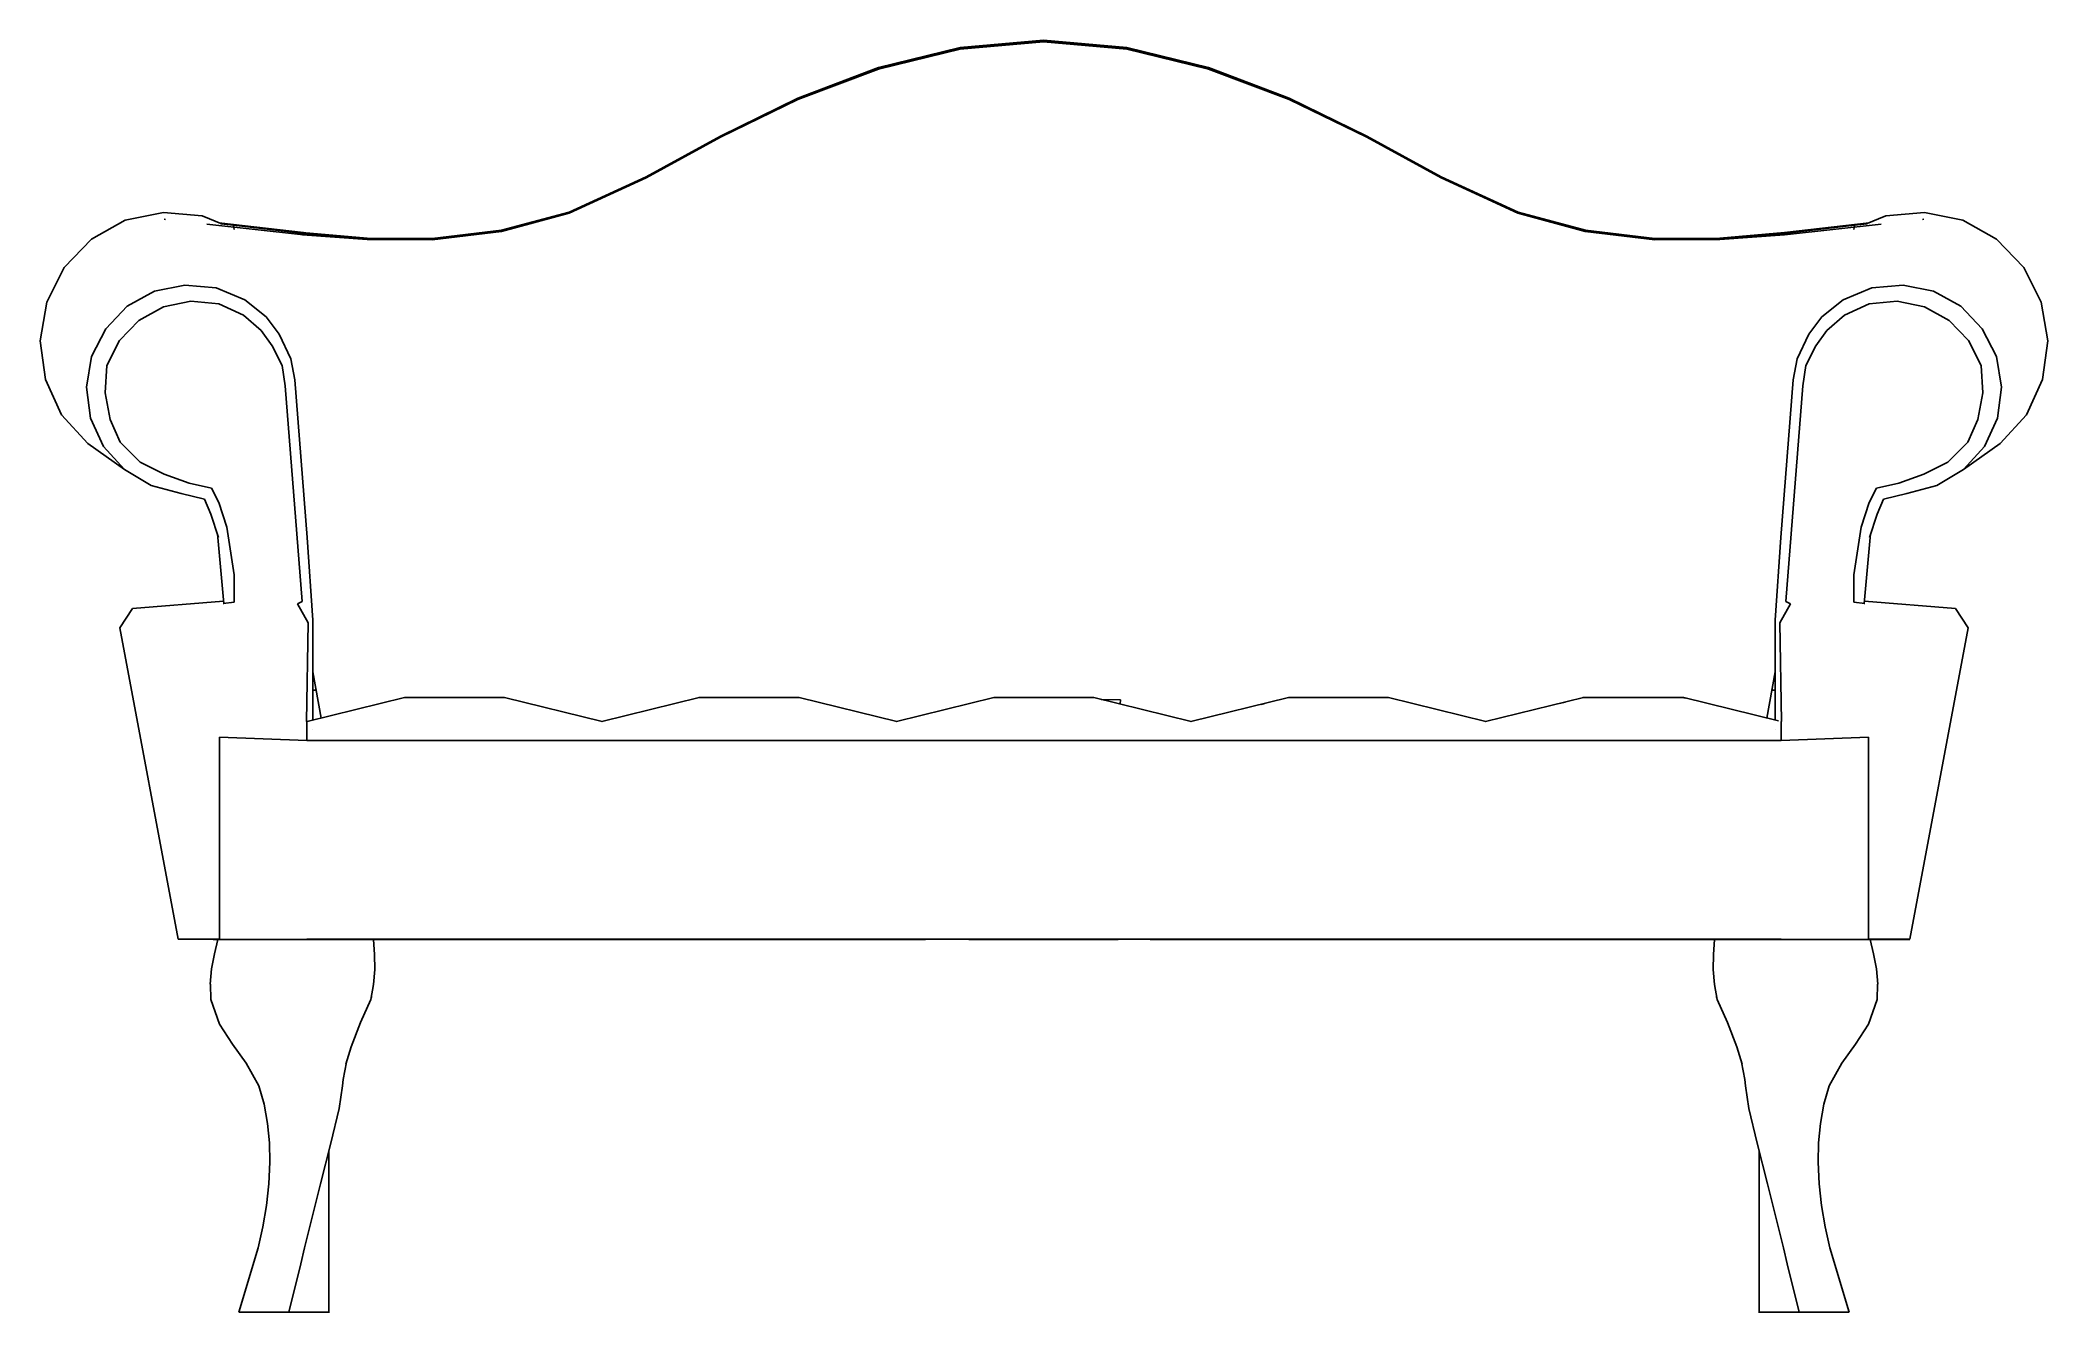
# Model space of a CAD drawing. Extents: x -0.82 to 0.82, y 0 to 1.04.
import ezdxf

# ---------------------------------------------------------------- set-up
doc = ezdxf.new("R2010")
doc.units = 0
doc.layers.get('0').update_dxf_attribs({"linetype": 'CONTINUOUS'})

msp = doc.modelspace()

# ---------------------------------------------------------------- linework, layer by layer
at = {"color": 0, "linetype": 'BYBLOCK'}
for p, q in [((-0.0685, 1.0321), (-0.1349, 1.0157)), ((-0.0003, 1.0382), (-0.0685, 1.0321)), ((-0.0685, 1.0313), (-0.0003, 1.0375)), ((-0.0003, 1.0369), (-0.0685, 1.0309)), ((-0.0685, 1.0309), (-0.0685, 1.0321)), ((0.0676, 1.0321), (-0.0003, 1.0382)), ((-0.0003, 1.0375), (0.0676, 1.0313)), ((-0.0003, 1.0369), (0.0676, 1.0309)), ((0.0674, 1.0313), (0.0676, 1.0321)), ((0.1341, 1.0157), (0.0676, 1.0321)), ((-0.1349, 1.0157), (-0.2007, 0.9908)), ((-0.0685, 1.0313), (-0.1349, 1.0151)), ((-0.1349, 1.0146), (-0.0685, 1.0309)), ((-0.1349, 1.0146), (-0.1349, 1.0157)), ((0.0676, 1.0313), (0.0674, 1.0313)), ((0.0676, 1.0313), (0.0676, 1.0309)), ((0.1341, 1.0151), (0.0676, 1.0313)), ((0.0676, 1.0309), (0.1341, 1.0146)), ((0.1341, 1.0157), (0.1338, 1.0151)), ((0.2001, 0.9908), (0.1341, 1.0157)), ((-0.1349, 1.0151), (-0.2007, 0.9902)), ((-0.2007, 0.9897), (-0.1349, 1.0146)), ((0.1341, 1.0146), (0.1341, 1.0151)), ((0.1341, 1.0151), (0.2001, 0.9902)), ((0.1341, 1.0146), (0.2001, 0.9897)), ((-0.2007, 0.9908), (-0.264, 0.9598)), ((-0.2007, 0.9902), (-0.264, 0.9592)), ((-0.264, 0.9589), (-0.2007, 0.9897)), ((-0.2007, 0.9897), (-0.2007, 0.9908)), ((0.1999, 0.9902), (0.2001, 0.9908)), ((0.2001, 0.9902), (0.1999, 0.9902)), ((0.2634, 0.9598), (0.2001, 0.9908)), ((0.2001, 0.9897), (0.2001, 0.9902)), ((0.2001, 0.9902), (0.2634, 0.9592)), ((0.2001, 0.9897), (0.2634, 0.9589)), ((-0.264, 0.9598), (-0.3247, 0.9266)), ((-0.264, 0.9592), (-0.3247, 0.926)), ((-0.3247, 0.9257), (-0.264, 0.9589)), ((-0.264, 0.9589), (-0.264, 0.9598)), ((-0.264, 0.9592), (-0.264, 0.9589)), ((0.2634, 0.9598), (0.2632, 0.9592)), ((0.3239, 0.9266), (0.2634, 0.9598)), ((0.2634, 0.9592), (0.2634, 0.9589)), ((0.3239, 0.926), (0.2634, 0.9592)), ((0.2634, 0.9589), (0.3239, 0.9257)), ((-0.3247, 0.9266), (-0.3874, 0.8978)), ((-0.3247, 0.926), (-0.3874, 0.8973)), ((-0.3874, 0.897), (-0.3247, 0.9257)), ((-0.3247, 0.9257), (-0.3247, 0.9266)), ((-0.3247, 0.926), (-0.3247, 0.9257)), ((0.3237, 0.926), (0.3239, 0.9266)), ((0.3868, 0.8978), (0.3239, 0.9266)), ((0.3239, 0.9257), (0.3239, 0.926)), ((0.3239, 0.9257), (0.3239, 0.926)), ((0.3239, 0.926), (0.3866, 0.8973)), ((0.3866, 0.897), (0.3239, 0.9257)), ((-0.7496, 0.8912), (-0.7772, 0.8758)), ((-0.7184, 0.8975), (-0.7496, 0.8912)), ((-0.6867, 0.8947), (-0.7184, 0.8975)), ((-0.7177, 0.892), (-0.7167, 0.8918)), ((-0.6703, 0.8879), (-0.6867, 0.8947)), ((-0.604, 0.8793), (-0.6831, 0.8879)), ((-0.6732, 0.889), (-0.6042, 0.8811)), ((-0.6612, 0.8871), (-0.6715, 0.8883)), ((-0.6614, 0.8875), (-0.6612, 0.8871)), ((-0.661, 0.8853), (-0.6612, 0.8871)), ((-0.6042, 0.8804), (-0.6612, 0.8871)), ((-0.661, 0.8853), (-0.6606, 0.8837)), ((-0.3874, 0.8978), (-0.4425, 0.883)), ((-0.3874, 0.8973), (-0.4425, 0.8823)), ((-0.4425, 0.882), (-0.3874, 0.897)), ((-0.3874, 0.897), (-0.3874, 0.8978)), ((0.3868, 0.8978), (0.3866, 0.8972)), ((0.4416, 0.8823), (0.3866, 0.8973)), ((0.3866, 0.8973), (0.3866, 0.897)), ((0.3866, 0.897), (0.4416, 0.882)), ((0.4418, 0.883), (0.3868, 0.8978)), ((0.604, 0.8793), (0.6831, 0.8879)), ((0.6732, 0.889), (0.6042, 0.8811)), ((0.6042, 0.8804), (0.6612, 0.8871)), ((0.661, 0.8853), (0.6606, 0.8837)), ((0.661, 0.8853), (0.6612, 0.8871)), ((0.6612, 0.8871), (0.6715, 0.8883)), ((0.6614, 0.8875), (0.6612, 0.8871)), ((0.6703, 0.8879), (0.6867, 0.8947)), ((0.6867, 0.8947), (0.7184, 0.8975)), ((0.7177, 0.892), (0.7167, 0.8918)), ((0.7184, 0.8975), (0.7496, 0.8912)), ((0.7496, 0.8912), (0.7772, 0.8758)), ((-0.7772, 0.8758), (-0.7994, 0.8527)), ((-0.5521, 0.8766), (-0.6051, 0.8811)), ((-0.5521, 0.8761), (-0.6051, 0.8804)), ((-0.6049, 0.8793), (-0.5521, 0.8754)), ((-0.604, 0.8803), (-0.6042, 0.8811)), ((-0.6042, 0.8804), (-0.604, 0.8803)), ((-0.604, 0.8793), (-0.6042, 0.8804)), ((-0.5521, 0.8754), (-0.5521, 0.8766)), ((-0.4992, 0.8763), (-0.5521, 0.8766)), ((-0.4992, 0.8758), (-0.5521, 0.8761)), ((-0.5521, 0.8754), (-0.4992, 0.8752)), ((-0.4425, 0.883), (-0.4992, 0.8763)), ((-0.4425, 0.8823), (-0.4992, 0.8758)), ((-0.4992, 0.8752), (-0.4425, 0.882)), ((-0.4992, 0.8752), (-0.4992, 0.8763)), ((-0.4992, 0.8763), (-0.4992, 0.8758)), ((-0.4425, 0.882), (-0.4425, 0.883)), ((0.4416, 0.8822), (0.4418, 0.883)), ((0.4416, 0.882), (0.4416, 0.8823)), ((0.4984, 0.8758), (0.4416, 0.8823)), ((0.4416, 0.8823), (0.4416, 0.8822)), ((0.4416, 0.882), (0.4984, 0.8752)), ((0.4984, 0.8763), (0.4418, 0.883)), ((0.4984, 0.8763), (0.4981, 0.8758)), ((0.5515, 0.8766), (0.4984, 0.8763)), ((0.4984, 0.8758), (0.5513, 0.8761)), ((0.4984, 0.8752), (0.4984, 0.8758)), ((0.5513, 0.8754), (0.4984, 0.8752)), ((0.5513, 0.8761), (0.6042, 0.8804)), ((0.604, 0.8793), (0.5513, 0.8754)), ((0.5513, 0.8761), (0.5515, 0.8766)), ((0.5513, 0.8754), (0.5513, 0.8761)), ((0.6042, 0.8811), (0.5515, 0.8766)), ((0.604, 0.8803), (0.6042, 0.8811)), ((0.604, 0.8793), (0.6042, 0.8804)), ((0.6042, 0.8804), (0.604, 0.8803)), ((0.7772, 0.8758), (0.7994, 0.8527)), ((-0.7994, 0.8527), (-0.8135, 0.8243)), ((0.7994, 0.8527), (0.8135, 0.8243)), ((-0.7009, 0.8383), (-0.7257, 0.8333)), ((-0.6755, 0.8361), (-0.7009, 0.8383)), ((-0.6519, 0.8263), (-0.6755, 0.8361)), ((0.6519, 0.8263), (0.6755, 0.8361)), ((0.6755, 0.8361), (0.7009, 0.8383)), ((0.7009, 0.8383), (0.7257, 0.8333)), ((-0.8135, 0.8243), (-0.819, 0.7929)), ((-0.7479, 0.8211), (-0.7654, 0.8026)), ((-0.7257, 0.8333), (-0.7479, 0.8211)), ((-0.7384, 0.8095), (-0.7184, 0.8206)), ((-0.7184, 0.8206), (-0.696, 0.8252)), ((-0.696, 0.8252), (-0.6732, 0.8231)), ((-0.653, 0.8138), (-0.6732, 0.8231)), ((-0.6346, 0.8124), (-0.6519, 0.8263)), ((0.6346, 0.8124), (0.6519, 0.8263)), ((0.653, 0.8138), (0.6732, 0.8231)), ((0.696, 0.8252), (0.6732, 0.8231)), ((0.7184, 0.8206), (0.696, 0.8252)), ((0.7384, 0.8095), (0.7184, 0.8206)), ((0.7257, 0.8333), (0.7479, 0.8211)), ((0.7479, 0.8211), (0.7654, 0.8026)), ((0.8135, 0.8243), (0.819, 0.7929)), ((-0.7542, 0.7931), (-0.7384, 0.8095)), ((-0.6388, 0.8012), (-0.653, 0.8138)), ((-0.6239, 0.7983), (-0.6346, 0.8124)), ((0.6239, 0.7983), (0.6346, 0.8124)), ((0.6388, 0.8012), (0.653, 0.8138)), ((0.7542, 0.7931), (0.7384, 0.8095)), ((-0.819, 0.7929), (-0.8146, 0.7613)), ((-0.7654, 0.8026), (-0.777, 0.78)), ((-0.7646, 0.7727), (-0.7542, 0.7931)), ((-0.6388, 0.8012), (-0.6296, 0.7888)), ((-0.6215, 0.7727), (-0.6296, 0.7888)), ((-0.6146, 0.7782), (-0.6239, 0.7983)), ((0.6146, 0.7782), (0.6239, 0.7983)), ((0.6215, 0.7727), (0.6296, 0.7888)), ((0.6388, 0.8012), (0.6296, 0.7888)), ((0.7646, 0.7727), (0.7542, 0.7931)), ((0.7654, 0.8026), (0.777, 0.78)), ((0.819, 0.7929), (0.8146, 0.7613)), ((-0.777, 0.78), (-0.7812, 0.755)), ((-0.766, 0.7504), (-0.7646, 0.7727)), ((-0.619, 0.7562), (-0.6215, 0.7727)), ((-0.6112, 0.761), (-0.6146, 0.7782)), ((0.6112, 0.761), (0.6146, 0.7782)), ((0.619, 0.7562), (0.6215, 0.7727)), ((0.766, 0.7504), (0.7646, 0.7727)), ((0.777, 0.78), (0.7812, 0.755)), ((-0.8143, 0.7611), (-0.8148, 0.7613)), ((-0.8146, 0.7613), (-0.8015, 0.7325)), ((-0.7812, 0.755), (-0.7778, 0.7296)), ((-0.6051, 0.58), (-0.619, 0.7562)), ((-0.6011, 0.6324), (-0.6112, 0.761)), ((0.6011, 0.6324), (0.6112, 0.761)), ((0.6051, 0.58), (0.619, 0.7562)), ((0.7812, 0.755), (0.7778, 0.7296)), ((0.8146, 0.7613), (0.8015, 0.7325)), ((0.8143, 0.7611), (0.8148, 0.7613)), ((-0.7618, 0.7287), (-0.766, 0.7504)), ((0.7618, 0.7287), (0.766, 0.7504)), ((-0.8015, 0.7325), (-0.78, 0.7091)), ((-0.7778, 0.7296), (-0.7673, 0.7066)), ((-0.7538, 0.71), (-0.7618, 0.7287)), ((0.7538, 0.71), (0.7618, 0.7287)), ((0.7778, 0.7296), (0.7673, 0.7066)), ((0.8015, 0.7325), (0.78, 0.7091)), ((-0.7502, 0.6879), (-0.78, 0.7091)), ((-0.7673, 0.7066), (-0.7502, 0.6879)), ((-0.7373, 0.6939), (-0.7538, 0.71)), ((0.7373, 0.6939), (0.7538, 0.71)), ((0.7502, 0.6879), (0.78, 0.7091)), ((0.7673, 0.7066), (0.7502, 0.6879)), ((-0.7177, 0.6841), (-0.7373, 0.6939)), ((0.7177, 0.6841), (0.7373, 0.6939)), ((-0.7502, 0.6879), (-0.7285, 0.6748)), ((-0.7285, 0.6748), (-0.704, 0.6683)), ((-0.6973, 0.6766), (-0.7177, 0.6841)), ((-0.6793, 0.6725), (-0.6973, 0.6766)), ((-0.6732, 0.661), (-0.6793, 0.6725)), ((0.6732, 0.661), (0.6793, 0.6725)), ((0.6793, 0.6725), (0.6973, 0.6766)), ((0.6973, 0.6766), (0.7177, 0.6841)), ((0.7285, 0.6748), (0.704, 0.6683)), ((0.7502, 0.6879), (0.7285, 0.6748)), ((-0.704, 0.6683), (-0.6848, 0.6637)), ((-0.6848, 0.6637), (-0.6796, 0.6515)), ((-0.6667, 0.6407), (-0.6732, 0.661)), ((0.6667, 0.6407), (0.6732, 0.661)), ((0.6848, 0.6637), (0.6796, 0.6515)), ((0.704, 0.6683), (0.6848, 0.6637)), ((-0.6796, 0.6515), (-0.6734, 0.6324)), ((-0.6606, 0.602), (-0.6667, 0.6407)), ((0.6606, 0.602), (0.6667, 0.6407)), ((0.6796, 0.6515), (0.6734, 0.6324)), ((-0.6743, 0.6352), (-0.6692, 0.5786)), ((-0.5964, 0.5648), (-0.6011, 0.6324)), ((0.5964, 0.5648), (0.6011, 0.6324)), ((0.6743, 0.6352), (0.6692, 0.5786)), ((-0.6606, 0.5797), (-0.6606, 0.602)), ((0.6606, 0.5797), (0.6606, 0.602)), ((-0.7437, 0.5743), (-0.754, 0.5585)), ((-0.6694, 0.5803), (-0.7437, 0.5743)), ((-0.6696, 0.5786), (-0.6606, 0.5797)), ((-0.6692, 0.5786), (-0.6696, 0.5786)), ((-0.6091, 0.5781), (-0.6051, 0.58)), ((-0.6004, 0.5627), (-0.6091, 0.5781)), ((0.6004, 0.5627), (0.6091, 0.5781)), ((0.6091, 0.5781), (0.6051, 0.58)), ((0.6696, 0.5786), (0.6606, 0.5797)), ((0.6692, 0.5786), (0.6696, 0.5786)), ((0.6694, 0.5803), (0.7437, 0.5743)), ((0.7437, 0.5743), (0.754, 0.5585)), ((-0.754, 0.5585), (-0.7063, 0.3045)), ((-0.6017, 0.4821), (-0.6004, 0.5627)), ((-0.5964, 0.4833), (-0.5964, 0.5648)), ((0.5964, 0.4833), (0.5964, 0.5648)), ((0.6017, 0.4821), (0.6004, 0.5627)), ((0.754, 0.5585), (0.7063, 0.3045)), ((-0.5964, 0.5226), (-0.5897, 0.4849)), ((0.5964, 0.5226), (0.5897, 0.4849)), ((-0.5218, 0.5017), (-0.6011, 0.4822)), ((-0.5939, 0.5077), (-0.5964, 0.5077)), ((-0.5218, 0.5017), (-0.4401, 0.5017)), ((-0.3606, 0.4822), (-0.4401, 0.5017)), ((-0.2813, 0.5017), (-0.3608, 0.4822)), ((-0.2815, 0.5015), (-0.2815, 0.5017)), ((-0.2815, 0.5017), (-0.1997, 0.5017)), ((-0.1201, 0.4822), (-0.1997, 0.5017)), ((-0.0408, 0.5018), (-0.1203, 0.4822)), ((0.0406, 0.5018), (-0.0408, 0.5018)), ((0.0406, 0.5018), (0.1201, 0.4822)), ((0.0623, 0.4999), (0.0467, 0.5002)), ((0.0623, 0.4999), (0.0621, 0.4965)), ((0.1199, 0.4822), (0.1994, 0.5017)), ((0.1771, 0.4961), (0.18, 0.4969)), ((0.1994, 0.5017), (0.2811, 0.5017)), ((0.3606, 0.4822), (0.2811, 0.5017)), ((0.4401, 0.5017), (0.3602, 0.4822)), ((0.4252, 0.4979), (0.4207, 0.4969)), ((0.4397, 0.5015), (0.4397, 0.5018)), ((0.4397, 0.5018), (0.5213, 0.5018)), ((0.522, 0.5017), (0.4401, 0.5017)), ((0.5213, 0.5018), (0.5235, 0.5012)), ((0.5213, 0.5017), (0.5213, 0.5018)), ((0.522, 0.5017), (0.5218, 0.5017)), ((0.5218, 0.5017), (0.5224, 0.5014)), ((0.5992, 0.4827), (0.522, 0.5017)), ((0.5939, 0.5077), (0.5964, 0.5077)), ((-0.6015, 0.4822), (-0.6013, 0.477)), ((-0.6013, 0.4822), (-0.6015, 0.4822)), ((-0.6015, 0.4745), (-0.6013, 0.4822)), ((-0.5964, 0.476), (-0.5964, 0.476)), ((-0.3608, 0.4822), (-0.3606, 0.4822)), ((-0.1203, 0.4822), (-0.1201, 0.4822)), ((0.3602, 0.4822), (0.3606, 0.4822)), ((0.5964, 0.476), (0.5964, 0.476)), ((0.6015, 0.4745), (0.6013, 0.4822)), ((0.6013, 0.4822), (0.6015, 0.4822)), ((0.6015, 0.4822), (0.6013, 0.477)), ((-0.6726, 0.4694), (-0.6726, 0.3044)), ((-0.6013, 0.4666), (-0.6726, 0.4694)), ((-0.6013, 0.4666), (-0.6015, 0.4745)), ((-0.6013, 0.4666), (0.6013, 0.4666)), ((-0.3608, 0.4666), (-0.361, 0.4666)), ((-0.361, 0.4666), (-0.361, 0.4666)), ((-0.361, 0.4666), (-0.3606, 0.4666)), ((-0.3608, 0.4666), (-0.3606, 0.4666)), ((0.6013, 0.4666), (0.6015, 0.4745)), ((0.6013, 0.4666), (0.6726, 0.4694)), ((0.6726, 0.4694), (0.6726, 0.3044)), ((-0.6726, 0.3045), (-0.7063, 0.3045)), ((-0.6777, 0.3044), (-0.0967, 0.3044)), ((-0.6768, 0.2925), (-0.6739, 0.3044)), ((-0.6013, 0.3045), (0.6013, 0.3045)), ((-0.5471, 0.3044), (-0.5462, 0.2922)), ((-0.1222, 0.3045), (-0.0613, 0.3044)), ((-0.0613, 0.3044), (-0.0615, 0.3045)), ((-0.0613, 0.3044), (0.0606, 0.3044)), ((-0.0003, 0.3045), (-0.0003, 0.3044)), ((0.1216, 0.3045), (0.0606, 0.3044)), ((0.0606, 0.3044), (0.0606, 0.3045)), ((0.0866, 0.3044), (0.7063, 0.3044)), ((0.5471, 0.3044), (0.5462, 0.2922)), ((0.6726, 0.3045), (0.7063, 0.3045)), ((0.6768, 0.2925), (0.6739, 0.3044)), ((-0.6791, 0.2803), (-0.6802, 0.2678)), ((-0.6768, 0.2925), (-0.6791, 0.2803)), ((-0.5469, 0.2675), (-0.546, 0.2799)), ((-0.546, 0.2799), (-0.5462, 0.2922)), ((0.546, 0.2799), (0.5462, 0.2922)), ((0.5469, 0.2675), (0.546, 0.2799)), ((0.6768, 0.2925), (0.6791, 0.2803)), ((0.6791, 0.2803), (0.6802, 0.2678)), ((-0.68, 0.268), (-0.6798, 0.2553)), ((-0.5492, 0.2553), (-0.5469, 0.2675)), ((0.5492, 0.2553), (0.5469, 0.2675)), ((0.68, 0.268), (0.6798, 0.2553)), ((-0.6798, 0.2553), (-0.6728, 0.2353)), ((-0.5576, 0.2367), (-0.5492, 0.2553)), ((-0.5486, 0.2576), (-0.549, 0.2563)), ((0.5486, 0.2576), (0.549, 0.2563)), ((0.5576, 0.2367), (0.5492, 0.2553)), ((0.6798, 0.2553), (0.6728, 0.2353)), ((-0.662, 0.219), (-0.6728, 0.2353)), ((-0.5576, 0.2367), (-0.5652, 0.2167)), ((0.5576, 0.2367), (0.5652, 0.2167)), ((0.662, 0.219), (0.6728, 0.2353)), ((-0.662, 0.219), (-0.6509, 0.2035)), ((-0.5696, 0.2027), (-0.5652, 0.2167)), ((0.5696, 0.2027), (0.5652, 0.2167)), ((0.662, 0.219), (0.6509, 0.2035)), ((-0.6509, 0.2035), (-0.6407, 0.1848)), ((-0.569, 0.2041), (-0.5718, 0.1902)), ((-0.5694, 0.2027), (-0.5692, 0.2039)), ((-0.5694, 0.2027), (-0.5694, 0.2027)), ((-0.5692, 0.2039), (-0.569, 0.2041)), ((0.5692, 0.2039), (0.569, 0.2041)), ((0.569, 0.2041), (0.5718, 0.1902)), ((0.5694, 0.2027), (0.5692, 0.2039)), ((0.5694, 0.2027), (0.5694, 0.2027)), ((0.6509, 0.2035), (0.6407, 0.1848)), ((-0.6361, 0.1699), (-0.6407, 0.1848)), ((-0.5722, 0.1848), (-0.5751, 0.1664)), ((-0.5722, 0.1848), (-0.5718, 0.1902)), ((0.5722, 0.1848), (0.5718, 0.1902)), ((0.5722, 0.1848), (0.5751, 0.1664)), ((0.6361, 0.1699), (0.6407, 0.1848)), ((-0.6361, 0.1699), (-0.6334, 0.1543)), ((-0.5751, 0.1664), (-0.5817, 0.1381)), ((0.5751, 0.1664), (0.5817, 0.1381)), ((0.6361, 0.1699), (0.6334, 0.1543)), ((-0.6334, 0.1543), (-0.6329, 0.1543)), ((-0.6334, 0.1543), (-0.6319, 0.1384)), ((0.6334, 0.1543), (0.6319, 0.1384)), ((0.6334, 0.1543), (0.6329, 0.1543)), ((-0.6319, 0.1384), (-0.6317, 0.1226)), ((-0.5903, 0.1049), (-0.5817, 0.1381)), ((-0.5834, -0.0003), (-0.5834, 0.1315)), ((0.5903, 0.1049), (0.5817, 0.1381)), ((0.5834, -0.0003), (0.5834, 0.1315)), ((0.6319, 0.1384), (0.6317, 0.1226)), ((-0.6325, 0.1049), (-0.6317, 0.1226)), ((0.6325, 0.1049), (0.6317, 0.1226)), ((-0.6325, 0.1049), (-0.6344, 0.0873)), ((-0.5903, 0.1049), (-0.599, 0.0701)), ((0.5903, 0.1049), (0.599, 0.0701)), ((0.6325, 0.1049), (0.6344, 0.0873)), ((-0.6372, 0.0699), (-0.6344, 0.0873)), ((0.6372, 0.0699), (0.6344, 0.0873)), ((-0.6412, 0.0528), (-0.6372, 0.0699)), ((-0.6032, 0.0528), (-0.599, 0.0701)), ((0.6032, 0.0528), (0.599, 0.0701)), ((0.6412, 0.0528), (0.6372, 0.0699)), ((-0.657, 0.0003), (-0.6412, 0.0528)), ((-0.6032, 0.0528), (-0.6064, 0.0397)), ((0.6032, 0.0528), (0.6064, 0.0397)), ((0.657, 0.0003), (0.6412, 0.0528)), ((-0.6161, 0.0003), (-0.6064, 0.0397)), ((0.6161, 0.0003), (0.6064, 0.0397)), ((-0.5834, 0.0003), (-0.657, 0.0003)), ((0.5834, 0.0003), (0.657, 0.0003))]:
    msp.add_line(p, q, dxfattribs=at)

doc.saveas('drawing.dxf')
